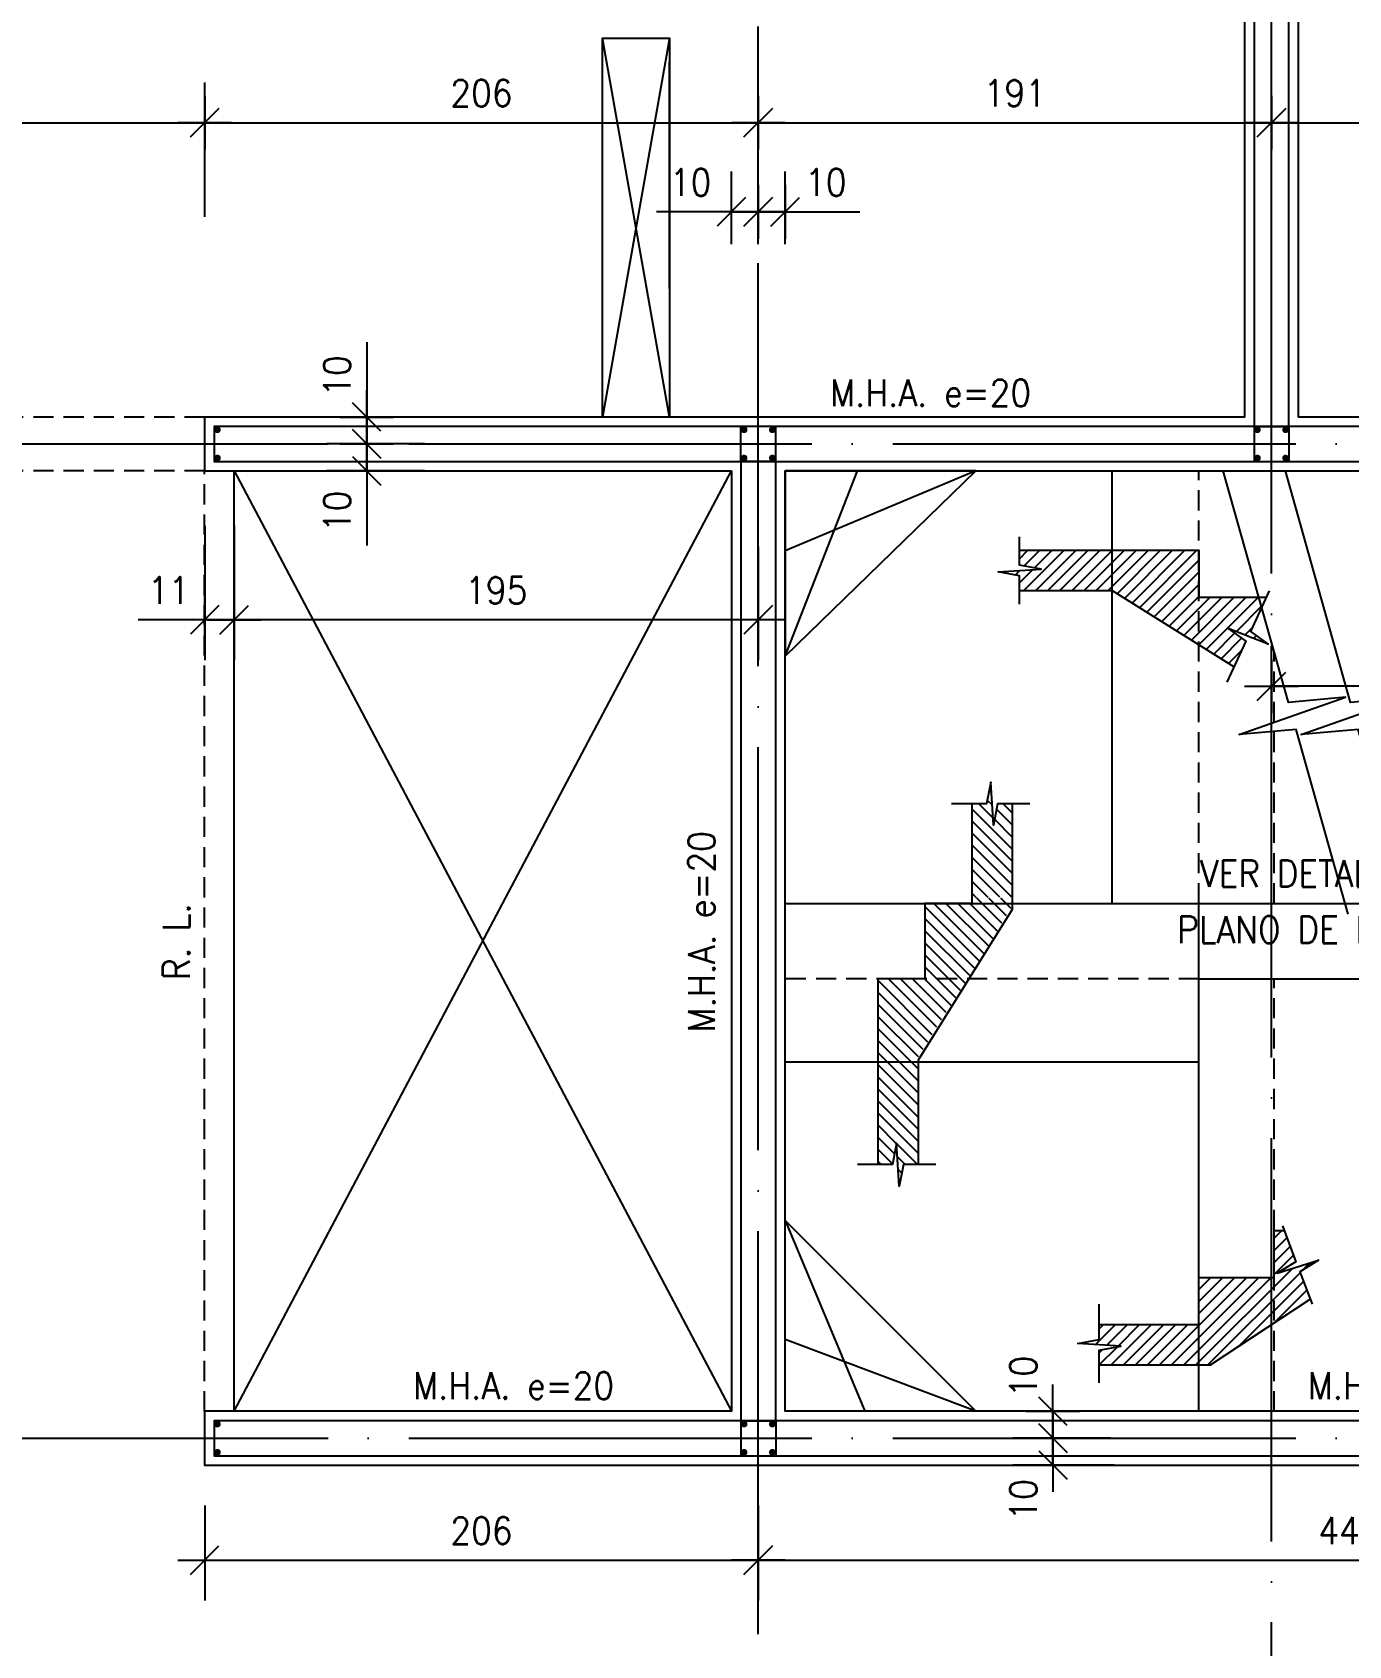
# Model space of a CAD drawing. Extents: x 2589 to 11482, y 3653 to 11529.
# Drawn here: x 5607 to 6097, y 5450 to 6051 of the extents above; entities that cross this region are included whole.
import ezdxf
from ezdxf.enums import TextEntityAlignment as Align

# ---------------------------------------------------------------- set-up
doc = ezdxf.new("R2010")
doc.units = 0
doc.header["$LTSCALE"] = 60
doc.linetypes.add('EJES', pattern=[3, 2.5, -0.25, 0, -0.25])
doc.linetypes.add('HIDDEN2', pattern=[0.1875, 0.125, -0.0625])
doc.layers.get('DEFPOINTS').update_dxf_attribs({"linetype": 'CONTINUOUS'})
for name, color, linetype in [('CAJAP', 3, 'HIDDEN2'), ('COTAS', 3, 'CONTINUOUS'), ('CRUCES', 9, 'CONTINUOUS'), ('EJES', 1, 'EJES'), ('MALLA', 1, 'CONTINUOUS'), ('MUROS', 4, 'CONTINUOUS'), ('REFUERZOS', 3, 'HIDDEN2'), ('SECCION', 1, 'CONTINUOUS'), ('SHAFT', 1, 'CONTINUOUS'), ('TEXTOS', 2, 'CONTINUOUS'), ('VIGAS', 2, 'CONTINUOUS')]:
    doc.layers.add(name, color=color, linetype=linetype)
doc.styles.add('COTAS', font='romans.shx', dxfattribs={"width": 0.9})
doc.styles.add('ROMANS', font='romans.shx', dxfattribs={"width": 0.9, "height": 10})
doc.dimstyles.new('50', dxfattribs={"dimtxt": 10, "dimasz": 1, "dimexe": 15, "dimexo": 0, "dimgap": 6, "dimtad": 1, "dimdec": 8, "dimdsep": 46, "dimtxsty": 'COTAS', "dimblk": '$COTA$', "dimcen": 0.09, "dimdle": 10, "dimclrd": 256, "dimclre": 256, "dimclrt": 2, "dimadec": 0, "dimazin": 0, "dimtfac": 1, "dimtdec": 8, "dimtmove": 0, "dimatfit": 2, "dimfxl": 35, "dimfxlon": 1, "dimtolj": 1, "dimarcsym": 0})

# ---------------------------------------------------------------- blocks, each defined once
blk = doc.blocks.new('$COTA$')
at = {"layer": 'COTAS'}
for p, q in [((0, -10), (0, 10)), ((10, 0), (-10, 0)), ((5.3, 5.3), (-5.3, -5.3))]:
    blk.add_line(p, q, dxfattribs=at)
blk = doc.blocks.new('*D24')
at = {"layer": 'COTAS', "lineweight": -2, "transparency": 16777216}
for p, q in [((5671.46, 5502.7), (5671.46, 5467.31)), ((5877.46, 5502.7), (5877.46, 5467.31)), ((5672.46, 5482.31), (5876.46, 5482.31))]:
    blk.add_line(p, q, dxfattribs=at)
at = {"layer": 'DEFPOINTS', "color": 0, "transparency": 16777216}
for p in [(5671.46, 5502.7), (5877.46, 5502.7), (5877.46, 5482.31)]:
    blk.add_point(p, dxfattribs=at)
at = {"layer": 'COTAS', "lineweight": -2, "transparency": 16777216, "rotation": 180}
blk.add_blockref('$COTA$', (5671.46, 5482.31), dxfattribs=at)
at = {"layer": 'COTAS', "lineweight": -2, "transparency": 16777216}
blk.add_blockref('$COTA$', (5877.46, 5482.31), dxfattribs=at)
at = {"layer": 'COTAS', "color": 2, "transparency": 16777216, "insert": (5774.46, 5493.31), "char_height": 10, "attachment_point": 5, "style": 'COTAS'}
blk.add_mtext('\\A1;206', dxfattribs=at)
blk = doc.blocks.new('*D34')
at = {"layer": 'COTAS', "lineweight": -2, "transparency": 16777216}
for p, q in [((5877.46, 5502.7), (5877.46, 5467.31)), ((6317.46, 5502.7), (6317.46, 5467.31)), ((5878.46, 5482.31), (6316.46, 5482.31))]:
    blk.add_line(p, q, dxfattribs=at)
at = {"layer": 'DEFPOINTS', "color": 0, "transparency": 16777216}
for p in [(5877.46, 5502.7), (6317.46, 5502.7), (6317.46, 5482.31)]:
    blk.add_point(p, dxfattribs=at)
at = {"layer": 'COTAS', "lineweight": -2, "transparency": 16777216, "rotation": 180}
blk.add_blockref('$COTA$', (5877.46, 5482.31), dxfattribs=at)
at = {"layer": 'COTAS', "lineweight": -2, "transparency": 16777216}
blk.add_blockref('$COTA$', (6317.46, 5482.31), dxfattribs=at)
at = {"layer": 'COTAS', "color": 2, "transparency": 16777216, "insert": (6097.46, 5493.31), "char_height": 10, "attachment_point": 5, "style": 'COTAS'}
blk.add_mtext('\\A1;440', dxfattribs=at)
blk = doc.blocks.new('*D62')
at = {"layer": 'COTAS', "lineweight": -2, "transparency": 16777216}
for p, q in [((5671.46, 5982.23), (5671.46, 6032.23)), ((5877.46, 5982.23), (5877.46, 6032.23)), ((5672.46, 6017.23), (5876.46, 6017.23))]:
    blk.add_line(p, q, dxfattribs=at)
at = {"layer": 'DEFPOINTS', "color": 0, "transparency": 16777216}
for p in [(5877.46, 6017.23), (5671.46, 5974.4), (5877.46, 5974.07)]:
    blk.add_point(p, dxfattribs=at)
at = {"layer": 'COTAS', "lineweight": -2, "transparency": 16777216, "rotation": 180}
blk.add_blockref('$COTA$', (5671.46, 6017.23), dxfattribs=at)
at = {"layer": 'COTAS', "lineweight": -2, "transparency": 16777216}
blk.add_blockref('$COTA$', (5877.46, 6017.23), dxfattribs=at)
at = {"layer": 'COTAS', "color": 2, "transparency": 16777216, "insert": (5774.46, 6028.23), "char_height": 10, "attachment_point": 5, "style": 'COTAS'}
blk.add_mtext('\\A1;206', dxfattribs=at)
blk = doc.blocks.new('*D63')
at = {"layer": 'COTAS', "lineweight": -2, "transparency": 16777216}
for p, q in [((5877.46, 5982.23), (5877.46, 6032.23)), ((6068.46, 5982.23), (6068.46, 6032.23)), ((5878.46, 6017.23), (6067.46, 6017.23))]:
    blk.add_line(p, q, dxfattribs=at)
at = {"layer": 'DEFPOINTS', "color": 0, "transparency": 16777216}
for p in [(6068.46, 6017.23), (6068.46, 5974.4), (5877.46, 5974.07)]:
    blk.add_point(p, dxfattribs=at)
at = {"layer": 'COTAS', "lineweight": -2, "transparency": 16777216, "rotation": 180}
blk.add_blockref('$COTA$', (5877.46, 6017.23), dxfattribs=at)
at = {"layer": 'COTAS', "lineweight": -2, "transparency": 16777216}
blk.add_blockref('$COTA$', (6068.46, 6017.23), dxfattribs=at)
at = {"layer": 'COTAS', "color": 2, "transparency": 16777216, "insert": (5972.96, 6028.23), "char_height": 10, "attachment_point": 5, "style": 'COTAS'}
blk.add_mtext('\\A1;191', dxfattribs=at)
blk = doc.blocks.new('*D64')
at = {"layer": 'COTAS', "lineweight": -2, "transparency": 16777216}
for p, q in [((6068.46, 5982.23), (6068.46, 6032.23)), ((6462.46, 5982.23), (6462.46, 6032.23)), ((6069.46, 6017.23), (6461.46, 6017.23))]:
    blk.add_line(p, q, dxfattribs=at)
at = {"layer": 'DEFPOINTS', "color": 0, "transparency": 16777216}
for p in [(6462.46, 6017.23), (6068.46, 5974.4), (6462.46, 5974.4)]:
    blk.add_point(p, dxfattribs=at)
at = {"layer": 'COTAS', "lineweight": -2, "transparency": 16777216, "rotation": 180}
blk.add_blockref('$COTA$', (6068.46, 6017.23), dxfattribs=at)
at = {"layer": 'COTAS', "lineweight": -2, "transparency": 16777216}
blk.add_blockref('$COTA$', (6462.46, 6017.23), dxfattribs=at)
at = {"layer": 'COTAS', "color": 2, "transparency": 16777216, "insert": (6265.46, 6028.23), "char_height": 10, "attachment_point": 5, "style": 'COTAS'}
blk.add_mtext('\\A1;394', dxfattribs=at)
blk = doc.blocks.new('*D120')
at = {"layer": 'COTAS', "lineweight": -2, "transparency": 16777216}
for p, q in [((5867.46, 5972.09), (5867.46, 5999.07)), ((5877.46, 5972.09), (5877.46, 5999.07)), ((5866.46, 5984.07), (5839.66, 5984.07)), ((5877.46, 5984.07), (5867.46, 5984.07)), ((5878.46, 5984.07), (5879.46, 5984.07))]:
    blk.add_line(p, q, dxfattribs=at)
at = {"layer": 'DEFPOINTS', "color": 0, "transparency": 16777216}
for p in [(5877.46, 5984.07), (5867.46, 5972.09), (5877.46, 5972.09)]:
    blk.add_point(p, dxfattribs=at)
at = {"layer": 'COTAS', "lineweight": -2, "transparency": 16777216}
blk.add_blockref('$COTA$', (5867.46, 5984.07), dxfattribs=at)
at = {"layer": 'COTAS', "lineweight": -2, "transparency": 16777216, "rotation": 180}
blk.add_blockref('$COTA$', (5877.46, 5984.07), dxfattribs=at)
at = {"layer": 'COTAS', "color": 2, "transparency": 16777216, "insert": (5852.3, 5995.07), "char_height": 10, "attachment_point": 5, "style": 'COTAS'}
blk.add_mtext('\\A1;10', dxfattribs=at)
blk = doc.blocks.new('*D123')
at = {"layer": 'COTAS', "lineweight": -2, "transparency": 16777216}
for p, q in [((5682.46, 5867.23), (5682.46, 5817.23)), ((5877.46, 5859.46), (5877.46, 5817.23)), ((5876.46, 5832.23), (5683.46, 5832.23))]:
    blk.add_line(p, q, dxfattribs=at)
at = {"layer": 'DEFPOINTS', "color": 0, "transparency": 16777216}
for p in [(5682.46, 5867.23), (5877.46, 5859.46), (5682.46, 5832.23)]:
    blk.add_point(p, dxfattribs=at)
at = {"layer": 'COTAS', "lineweight": -2, "transparency": 16777216, "rotation": 180}
blk.add_blockref('$COTA$', (5682.46, 5832.23), dxfattribs=at)
at = {"layer": 'COTAS', "lineweight": -2, "transparency": 16777216}
blk.add_blockref('$COTA$', (5877.46, 5832.23), dxfattribs=at)
at = {"layer": 'COTAS', "color": 2, "transparency": 16777216, "insert": (5779.96, 5843.23), "char_height": 10, "attachment_point": 5, "style": 'COTAS'}
blk.add_mtext('\\A1;195', dxfattribs=at)
blk = doc.blocks.new('*D124')
at = {"layer": 'COTAS', "lineweight": -2, "transparency": 16777216}
for p, q in [((5671.46, 5867.23), (5671.46, 5817.23)), ((5682.46, 5867.23), (5682.46, 5817.23)), ((5670.46, 5832.23), (5646.74, 5832.23)), ((5682.46, 5832.23), (5671.46, 5832.23)), ((5683.46, 5832.23), (5684.46, 5832.23))]:
    blk.add_line(p, q, dxfattribs=at)
at = {"layer": 'DEFPOINTS', "color": 0, "transparency": 16777216}
for p in [(5671.46, 5884.71), (5682.46, 5867.66), (5671.46, 5832.23)]:
    blk.add_point(p, dxfattribs=at)
at = {"layer": 'COTAS', "lineweight": -2, "transparency": 16777216}
blk.add_blockref('$COTA$', (5671.46, 5832.23), dxfattribs=at)
at = {"layer": 'COTAS', "lineweight": -2, "transparency": 16777216, "rotation": 180}
blk.add_blockref('$COTA$', (5682.46, 5832.23), dxfattribs=at)
at = {"layer": 'COTAS', "color": 2, "transparency": 16777216, "insert": (5658.1, 5843.23), "char_height": 10, "attachment_point": 5, "style": 'COTAS'}
blk.add_mtext('\\A1;11', dxfattribs=at)
blk = doc.blocks.new('*D125')
at = {"layer": 'COTAS', "lineweight": -2, "transparency": 16777216}
for p, q in [((5317.46, 5982.23), (5317.46, 6032.23)), ((5671.46, 5982.23), (5671.46, 6032.23)), ((5318.46, 6017.23), (5670.46, 6017.23))]:
    blk.add_line(p, q, dxfattribs=at)
at = {"layer": 'DEFPOINTS', "color": 0, "transparency": 16777216}
for p in [(5671.46, 6017.23), (5317.46, 5974.4), (5671.46, 5974.4)]:
    blk.add_point(p, dxfattribs=at)
at = {"layer": 'COTAS', "lineweight": -2, "transparency": 16777216, "rotation": 180}
blk.add_blockref('$COTA$', (5317.46, 6017.23), dxfattribs=at)
at = {"layer": 'COTAS', "lineweight": -2, "transparency": 16777216}
blk.add_blockref('$COTA$', (5671.46, 6017.23), dxfattribs=at)
at = {"layer": 'COTAS', "color": 2, "transparency": 16777216, "insert": (5494.46, 6028.23), "char_height": 10, "attachment_point": 5, "style": 'COTAS'}
blk.add_mtext('\\A1;354', dxfattribs=at)
blk = doc.blocks.new('*D171')
at = {"layer": 'COTAS', "lineweight": -2, "transparency": 16777216}
for p, q in [((5877.46, 5972.09), (5877.46, 5999.07)), ((5887.46, 5972.09), (5887.46, 5999.07)), ((5876.46, 5984.07), (5875.46, 5984.07)), ((5877.46, 5984.07), (5887.46, 5984.07)), ((5888.46, 5984.07), (5915.25, 5984.07))]:
    blk.add_line(p, q, dxfattribs=at)
at = {"layer": 'DEFPOINTS', "color": 0, "transparency": 16777216}
for p in [(5877.46, 5984.07), (5877.46, 5972.09), (5887.46, 5972.09)]:
    blk.add_point(p, dxfattribs=at)
at = {"layer": 'COTAS', "lineweight": -2, "transparency": 16777216}
blk.add_blockref('$COTA$', (5877.46, 5984.07), dxfattribs=at)
at = {"layer": 'COTAS', "lineweight": -2, "transparency": 16777216, "rotation": 180}
blk.add_blockref('$COTA$', (5887.46, 5984.07), dxfattribs=at)
at = {"layer": 'COTAS', "color": 2, "transparency": 16777216, "insert": (5902.61, 5995.07), "char_height": 10, "attachment_point": 5, "style": 'COTAS'}
blk.add_mtext('\\A1;10', dxfattribs=at)
blk = doc.blocks.new('*D176')
at = {"layer": 'COTAS', "lineweight": -2, "transparency": 16777216}
for p, q in [((6068.46, 5806.57), (6068.46, 5822.52)), ((6317.46, 5806.57), (6317.46, 5822.52)), ((6316.46, 5807.52), (6069.46, 5807.52))]:
    blk.add_line(p, q, dxfattribs=at)
at = {"layer": 'DEFPOINTS', "color": 0, "transparency": 16777216}
for p in [(6068.46, 5807.52), (6068.46, 5806.57), (6317.46, 5806.57)]:
    blk.add_point(p, dxfattribs=at)
at = {"layer": 'COTAS', "lineweight": -2, "transparency": 16777216, "rotation": 180}
blk.add_blockref('$COTA$', (6068.46, 5807.52), dxfattribs=at)
at = {"layer": 'COTAS', "lineweight": -2, "transparency": 16777216}
blk.add_blockref('$COTA$', (6317.46, 5807.52), dxfattribs=at)
at = {"layer": 'COTAS', "color": 2, "transparency": 16777216, "insert": (6192.96, 5818.52), "char_height": 10, "attachment_point": 5, "style": 'COTAS'}
blk.add_mtext('\\A1;249', dxfattribs=at)
blk = doc.blocks.new('*D191')
at = {"layer": 'COTAS', "lineweight": -2, "transparency": 16777216}
for p, q in [((5753.21, 5897.71), (5716.75, 5897.71)), ((5731.75, 5898.71), (5731.75, 5899.71)), ((5731.75, 5897.71), (5731.75, 5887.71)), ((5753.21, 5887.71), (5716.75, 5887.71)), ((5731.75, 5886.71), (5731.75, 5859.96))]:
    blk.add_line(p, q, dxfattribs=at)
at = {"layer": 'DEFPOINTS', "color": 0, "transparency": 16777216}
for p in [(5731.75, 5897.71), (5753.21, 5897.71), (5753.21, 5887.71)]:
    blk.add_point(p, dxfattribs=at)
at = {"layer": 'COTAS', "lineweight": -2, "transparency": 16777216}
for p, rotation in [((5731.75, 5897.71), 270), ((5731.75, 5887.71), 90)]:
    blk.add_blockref('$COTA$', p, dxfattribs=dict(at, rotation=rotation))
at = {"layer": 'COTAS', "color": 2, "transparency": 16777216, "insert": (5720.75, 5872.61), "char_height": 10, "attachment_point": 5, "rotation": 90, "style": 'COTAS'}
blk.add_mtext('\\A1;10', dxfattribs=at)
blk = doc.blocks.new('*D192')
at = {"layer": 'COTAS', "lineweight": -2, "transparency": 16777216}
for p, q in [((5731.75, 5935.63), (5731.75, 5907.71)), ((5731.75, 5908.71), (5731.75, 5909.71)), ((5754.56, 5907.71), (5716.75, 5907.71)), ((5731.75, 5897.71), (5731.75, 5907.71)), ((5731.75, 5897.71), (5731.75, 5907.71)), ((5753.21, 5897.71), (5716.75, 5897.71)), ((5731.75, 5896.71), (5731.75, 5895.71))]:
    blk.add_line(p, q, dxfattribs=at)
at = {"layer": 'DEFPOINTS', "color": 0, "transparency": 16777216}
for p in [(5731.75, 5907.71), (5754.56, 5907.71), (5753.21, 5897.71)]:
    blk.add_point(p, dxfattribs=at)
at = {"layer": 'COTAS', "lineweight": -2, "transparency": 16777216}
for p, rotation in [((5731.75, 5907.71), 270), ((5731.75, 5897.71), 90)]:
    blk.add_blockref('$COTA$', p, dxfattribs=dict(at, rotation=rotation))
at = {"layer": 'COTAS', "color": 2, "transparency": 16777216, "insert": (5720.75, 5922.99), "char_height": 10, "attachment_point": 5, "rotation": 90, "style": 'COTAS'}
blk.add_mtext('\\A1;10', dxfattribs=at)
blk = doc.blocks.new('*D193')
at = {"layer": 'COTAS', "lineweight": -2, "transparency": 16777216}
for p, q in [((6009.96, 5537.71), (5972.14, 5537.71)), ((5987.14, 5538.71), (5987.14, 5539.71)), ((5987.14, 5527.71), (5987.14, 5537.71)), ((6008.6, 5527.71), (5972.14, 5527.71)), ((5987.14, 5526.71), (5987.14, 5525.71))]:
    blk.add_line(p, q, dxfattribs=at)
at = {"layer": 'DEFPOINTS', "color": 0, "transparency": 16777216}
for p in [(5987.14, 5537.71), (6009.96, 5537.71), (6008.6, 5527.71)]:
    blk.add_point(p, dxfattribs=at)
at = {"layer": 'COTAS', "lineweight": -2, "transparency": 16777216}
for p, rotation in [((5987.14, 5537.71), 270), ((5987.14, 5527.71), 90)]:
    blk.add_blockref('$COTA$', p, dxfattribs=dict(at, rotation=rotation))
at = {"layer": 'COTAS', "color": 2, "transparency": 16777216, "insert": (5976.14, 5550.64), "char_height": 10, "attachment_point": 5, "rotation": 90, "style": 'COTAS'}
blk.add_mtext('\\A1;10', dxfattribs=at)
blk = doc.blocks.new('*D194')
at = {"layer": 'COTAS', "lineweight": -2, "transparency": 16777216}
for p, q in [((6008.6, 5527.71), (5972.14, 5527.71)), ((5987.14, 5528.71), (5987.14, 5529.71)), ((5987.14, 5527.71), (5987.14, 5517.71)), ((6009.96, 5517.71), (5972.14, 5517.71)), ((5987.14, 5516.71), (5987.14, 5515.71))]:
    blk.add_line(p, q, dxfattribs=at)
at = {"layer": 'DEFPOINTS', "color": 0, "transparency": 16777216}
for p in [(6008.6, 5527.71), (5987.14, 5517.71), (6009.96, 5517.71)]:
    blk.add_point(p, dxfattribs=at)
at = {"layer": 'COTAS', "lineweight": -2, "transparency": 16777216}
for p, rotation in [((5987.14, 5527.71), 270), ((5987.14, 5517.71), 90)]:
    blk.add_blockref('$COTA$', p, dxfattribs=dict(at, rotation=rotation))
at = {"layer": 'COTAS', "color": 2, "transparency": 16777216, "insert": (5976.14, 5504.77), "char_height": 10, "attachment_point": 5, "rotation": 90, "style": 'COTAS'}
blk.add_mtext('\\A1;10', dxfattribs=at)

msp = doc.modelspace()

# ---------------------------------------------------------------- hatches: boundary and pattern name
at = {"layer": 'SECCION'}
h = msp.add_hatch(dxfattribs=at)
h.set_pattern_fill('ANSI31', color=9)
h.set_pattern_definition([(45, (-114726.9315, -71005.0008), (-2.24506403, 2.24506403), [])])
h.paths.add_polyline_path([(6009.15391292, 5843.11697482), (6009.15391292, 5858.11697482), (6041.45585631, 5858.11697482), (6041.45585631, 5822.92826019)])
h.paths.add_polyline_path([(5974.68267339, 5852.61697482), (5974.68267339, 5858.11697482), (6009.15391292, 5858.11697482), (6009.15391292, 5843.11697482), (5974.68267339, 5843.11697482), (5974.68267339, 5848.61697482), (5966.68267339, 5850.11697482), (5982.68267339, 5851.11697482)])
h.paths.add_polyline_path([(6066.49854055, 5840.61697482), (6060.59057828, 5827.89003778), (6067.21528044, 5823.16105045), (6052.28165903, 5828.99088334), (6058.9063612, 5824.261896), (6054.50214493, 5814.77432981), (6041.45585631, 5822.92826019), (6041.45585631, 5840.61697482)])
h = msp.add_hatch(dxfattribs=at)
h.set_pattern_fill('ANSI31', color=9, angle=270)
h.set_pattern_definition([(315, (10687.605, 11430.4138), (2.245064, 2.245064), [])])
h.paths.add_polyline_path([(5936.95870843, 5629.53691925), (5931.45870843, 5629.53691925), (5929.95870843, 5621.53691925), (5928.95870843, 5637.53691925), (5927.45870843, 5629.53691925), (5921.95870843, 5629.53691925), (5921.95870843, 5667.70691493), (5936.95870843, 5667.70691493)])
h.paths.add_polyline_path([(5936.95870843, 5669.40497154), (5936.95870843, 5667.70691493), (5921.95870843, 5667.70691493), (5921.95870843, 5698.70691493), (5939.45870843, 5698.70691493), (5955.27242306, 5698.70691493)])
h.paths.add_polyline_path([(5956.95870843, 5728.70691493), (5956.95870843, 5726.70691493), (5939.45870843, 5726.70691493), (5939.45870843, 5698.70691493), (5955.27242306, 5698.70691493), (5971.95870843, 5725.40497154), (5971.95870843, 5729.20691493), (5957.28904164, 5728.70691493)])
h.paths.add_polyline_path([(5962.45870843, 5763.81296842), (5956.95870843, 5763.81296842), (5956.95870843, 5728.70691493), (5971.95870843, 5728.70691493), (5971.95870843, 5763.81296842), (5966.45870843, 5763.81296842), (5964.95870843, 5755.81296842), (5963.95870843, 5771.81296842)])
h = msp.add_hatch(dxfattribs=at)
h.set_pattern_fill('ANSI31', color=9)
h.set_pattern_definition([(45, (-3437.47, -1215.2493), (-2.245064, 2.245064), [])])
h.paths.add_polyline_path([(6082.87911646, 5579.40839652), (6078.98755644, 5589.65913399), (6085.93434413, 5593.90084837), (6070.62108372, 5589.1570044), (6077.56787141, 5593.39871878), (6073.17970156, 5604.95757355), (6069.45585631, 5604.95757355), (6069.45585631, 5587.45757355), (6041.45585631, 5587.45757355), (6041.45585631, 5569.95757355), (6004.34980282, 5569.95757355), (6004.34980282, 5564.45757355), (5996.34980282, 5562.95757355), (6012.34980282, 5561.95757355), (6004.34980282, 5560.45757355), (6004.34980282, 5554.95757355), (6045.75779971, 5554.95757355)])

# ---------------------------------------------------------------- linework, layer by layer
at = {"layer": 'CAJAP'}
for p, q in [((6041.45585631, 5726.70691493), (6041.45585631, 5887.70691493)), ((6069.45585631, 5726.70691493), (6069.45585631, 5820.39690654)), ((6041.45585631, 5698.70691493), (5887.45585631, 5698.70691493)), ((6069.45585631, 5537.70691493), (6069.45585631, 5698.70691493))]:
    msp.add_line(p, q, dxfattribs=at)
at = {"layer": 'CRUCES'}
for p, q in [((5844.45585631, 6048.70691493), (5819.45585631, 5907.70691493)), ((5844.45585631, 5907.70691493), (5819.45585631, 6048.70691493)), ((5682.45585631, 5537.70691493), (5867.45585631, 5887.70691493)), ((5682.45585631, 5887.70691493), (5867.45585631, 5537.70691493)), ((5887.45585631, 5818.70691493), (5914.35547119, 5887.70691493)), ((5958.45585631, 5887.70691493), (5887.45585631, 5857.95397561)), ((5887.45585631, 5608.70691493), (5917.15822228, 5537.70691493)), ((5958.45585631, 5537.70691493), (5887.45585631, 5564.42585421))]:
    msp.add_line(p, q, dxfattribs=at)
for points in [[(6096.9369058, 5722.72899131), (6077.59798034, 5791.45971915), (6056.3983248, 5789.56938681), (6095.96460089, 5803.4186852), (6074.76494535, 5801.52835286), (6050.516682, 5887.70691493)], [(6120.02688532, 5722.72899131), (6100.68795985, 5791.45971915), (6079.48830431, 5789.56938681), (6119.05458041, 5803.4186852), (6097.85492486, 5801.52835286), (6073.60666152, 5887.70691493)]]:
    msp.add_lwpolyline(points, dxfattribs=at)
at = {"layer": 'EJES'}
for points in [[(6068.45585631, 4408.70691493), (6068.45585631, 6873.70691493)], [(5877.45585631, 5454.78368837), (5877.45585631, 6053.0765561)], [(3946.45585631, 5897.70691493), (7047.45585631, 5897.70691493)], [(3946.45585631, 5527.70691493), (7047.45585631, 5527.70691493)]]:
    msp.add_lwpolyline(points, dxfattribs=at)
at = {"layer": 'MALLA'}
for p, q in [((5870.95585631, 5891.20691493), (5870.95585631, 5904.20691493)), ((5883.95585631, 5891.20691493), (5883.95585631, 5904.20691493)), ((6074.95585631, 5904.20691493), (6061.95585631, 5904.20691493)), ((6061.95585631, 5904.20691493), (6074.95585631, 5904.20691493)), ((6061.95585631, 5904.20691493), (6061.95585631, 5891.20691493)), ((6074.95585631, 5904.20691493), (6074.95585631, 5891.20691493)), ((5870.95585631, 5891.20691493), (5883.95585631, 5891.20691493)), ((5883.95585631, 5891.20691493), (5870.95585631, 5891.20691493)), ((5870.95585631, 5534.20691493), (5883.95585631, 5534.20691493)), ((5870.95585631, 5534.20691493), (5870.95585631, 5521.20691493)), ((5883.95585631, 5534.20691493), (5870.95585631, 5534.20691493)), ((5883.95585631, 5534.20691493), (5883.95585631, 5521.20691493))]:
    msp.add_line(p, q, dxfattribs=at)
msp.add_lwpolyline([(5870.95585631, 5891.20691493), (5870.95585631, 5534.20691493), (5674.95585631, 5534.20691493), (5674.95585631, 5521.20691493), (6323.95585631, 5521.20691493), (6323.95585631, 5774.20691493), (6310.95585631, 5774.20691493), (6310.95585631, 5534.20691493), (5883.95585631, 5534.20691493), (5883.95585631, 5891.20691493), (6458.95585631, 5891.20691493), (6458.95585631, 5904.20691493), (6074.95585631, 5904.20691493), (6074.95585631, 6425.20691493), (6061.95585631, 6425.20691493), (6061.95585631, 5904.20691493), (5674.95585631, 5904.20691493), (5674.95585631, 5891.20691493)], close=True, dxfattribs=at)
for points in [[(5675.58085631, 5902.95691493, 1.25, 1.25, -1), (5676.83085631, 5902.95691493, 1.25, 1.25, -1)], [(5871.58085631, 5902.95691493, 1.25, 1.25, -1), (5872.83085631, 5902.95691493, 1.25, 1.25, -1)], [(5882.08085631, 5902.95691493, 1.25, 1.25, -1), (5883.33085631, 5902.95691493, 1.25, 1.25, -1)], [(6062.58085631, 5902.95691493, 1.25, 1.25, -1), (6063.83085631, 5902.95691493, 1.25, 1.25, -1)], [(6062.58085631, 5902.95691493, 1.25, 1.25, -1), (6063.83085631, 5902.95691493, 1.25, 1.25, -1)], [(6073.08085631, 5902.95691493, 1.25, 1.25, -1), (6074.33085631, 5902.95691493, 1.25, 1.25, -1)], [(6073.08085631, 5902.95691493, 1.25, 1.25, -1), (6074.33085631, 5902.95691493, 1.25, 1.25, -1)], [(5675.58085631, 5892.45691493, 1.25, 1.25, -1), (5676.83085631, 5892.45691493, 1.25, 1.25, -1)], [(5871.58085631, 5892.45691493, 1.25, 1.25, -1), (5872.83085631, 5892.45691493, 1.25, 1.25, -1)], [(5871.58085631, 5892.45691493, 1.25, 1.25, -1), (5872.83085631, 5892.45691493, 1.25, 1.25, -1)], [(5882.08085631, 5892.45691493, 1.25, 1.25, -1), (5883.33085631, 5892.45691493, 1.25, 1.25, -1)], [(5882.08085631, 5892.45691493, 1.25, 1.25, -1), (5883.33085631, 5892.45691493, 1.25, 1.25, -1)], [(6062.58085631, 5892.45691493, 1.25, 1.25, -1), (6063.83085631, 5892.45691493, 1.25, 1.25, -1)], [(6073.08085631, 5892.45691493, 1.25, 1.25, -1), (6074.33085631, 5892.45691493, 1.25, 1.25, -1)], [(5675.58085631, 5532.95691493, 1.25, 1.25, -1), (5676.83085631, 5532.95691493, 1.25, 1.25, -1)], [(5871.58085631, 5532.95691493, 1.25, 1.25, -1), (5872.83085631, 5532.95691493, 1.25, 1.25, -1)], [(5871.58085631, 5532.95691493, 1.25, 1.25, -1), (5872.83085631, 5532.95691493, 1.25, 1.25, -1)], [(5882.08085631, 5532.95691493, 1.25, 1.25, -1), (5883.33085631, 5532.95691493, 1.25, 1.25, -1)], [(5882.08085631, 5532.95691493, 1.25, 1.25, -1), (5883.33085631, 5532.95691493, 1.25, 1.25, -1)], [(5675.58085631, 5522.45691493, 1.25, 1.25, -1), (5676.83085631, 5522.45691493, 1.25, 1.25, -1)], [(5871.58085631, 5522.45691493, 1.25, 1.25, -1), (5872.83085631, 5522.45691493, 1.25, 1.25, -1)], [(5882.08085631, 5522.45691493, 1.25, 1.25, -1), (5883.33085631, 5522.45691493, 1.25, 1.25, -1)]]:
    msp.add_lwpolyline(points, format="xyseb", close=True, dxfattribs=at)
at = {"layer": 'MUROS'}
msp.add_lwpolyline([(5867.45585631, 5887.70691493), (5867.45585631, 5537.70691493), (5671.45585631, 5537.70691493), (5671.45585631, 5517.70691493), (6327.45585631, 5517.70691493), (6327.45585631, 5777.70691493), (6307.45585631, 5777.70691493), (6307.45585631, 5537.70691493), (5887.45585631, 5537.70691493), (5887.45585631, 5887.70691493), (6462.45585631, 5887.70691493), (6462.45585631, 5907.70691493), (6078.45585631, 5907.70691493), (6078.45585631, 6428.70691493), (6058.45585631, 6428.70691493), (6058.45585631, 5907.70691493), (5671.45585631, 5907.70691493), (5671.45585631, 5887.70691493)], close=True, dxfattribs=at)
at = {"layer": 'REFUERZOS'}
for p, q in [((5671.45585631, 5907.70691493), (5317.45585631, 5907.70691493)), ((5671.45585631, 5887.70691493), (5317.45585631, 5887.70691493)), ((5671.45585631, 5537.70691493), (5671.45585631, 5887.70691493))]:
    msp.add_line(p, q, dxfattribs=at)
at = {"layer": 'SECCION', "color": 9}
for points in [[(5974.68267339, 5838.11697482), (5974.68267339, 5848.61697482), (5966.68267339, 5850.11697482), (5982.68267339, 5851.11697482), (5974.68267339, 5852.61697482), (5974.68267339, 5863.11697482)], [(6067.63971932, 5843.07530302), (6060.59057828, 5827.89003778), (6067.21528044, 5823.16105045), (6052.28165903, 5828.99088334), (6058.9063612, 5824.261896), (6051.85722016, 5809.07663076)], [(5978.5486926, 5763.81296842), (5966.45870843, 5763.81296842), (5964.95870843, 5755.81296842), (5963.95870843, 5771.81296842), (5962.45870843, 5763.81296842), (5949.36047682, 5763.81296842)], [(5943.5486926, 5629.53691925), (5931.45870843, 5629.53691925), (5929.95870843, 5621.53691925), (5928.95870843, 5637.53691925), (5927.45870843, 5629.53691925), (5914.36047682, 5629.53691925)], [(6072.52520471, 5606.68158021), (6077.56787141, 5593.39871878), (6070.62108372, 5589.1570044), (6085.93434413, 5593.90084837), (6078.98755644, 5589.65913399), (6083.58154978, 5577.55812067)], [(6004.34980282, 5548.36758938), (6004.34980282, 5560.45757355), (6012.34980282, 5561.95757355), (5996.34980282, 5562.95757355), (6004.34980282, 5564.45757355), (6004.34980282, 5577.55580516)]]:
    msp.add_lwpolyline(points, dxfattribs=at)
at = {"layer": 'SECCION'}
for points in [[(5974.68267339, 5858.11697482), (6041.45585631, 5858.11697482), (6041.45585631, 5840.61697482), (6066.49854055, 5840.61697482)], [(5974.68267339, 5843.11697482), (6009.15391292, 5843.11697482), (6054.50214493, 5814.77432981)], [(5956.95870843, 5763.81296842), (5956.95870843, 5726.70691493), (5939.45870843, 5726.70691493), (5939.45870843, 5698.70691493), (5921.95870843, 5698.70691493), (5921.95870843, 5629.53691925)], [(5971.95870843, 5763.81296842), (5971.95870843, 5724.40497154), (5936.95870843, 5668.40497154), (5936.95870843, 5629.53691925)], [(6004.34980282, 5569.95757355), (6041.45585631, 5569.95757355), (6041.45585631, 5587.45757355), (6069.45585631, 5587.45757355), (6069.45585631, 5604.95757355), (6073.17970156, 5604.95757355)], [(6004.34980282, 5554.95757355), (6045.75779971, 5554.95757355), (6082.87911646, 5579.40839652)]]:
    msp.add_lwpolyline(points, dxfattribs=at)
at = {"layer": 'SHAFT'}
msp.add_line((5844.45585631, 5955.59239478), (5844.45585631, 6039.84828894), dxfattribs=at)
for points in [[(5844.45585631, 5907.70691493), (5819.45585631, 5907.70691493), (5819.45585631, 6048.70691493), (5844.45585631, 6048.70691493)], [(5887.45585631, 5887.70691493), (5887.45585631, 5818.70691493), (5958.45585631, 5887.70691493)], [(5887.45585631, 5537.70691493), (5887.45585631, 5608.70691493), (5958.45585631, 5537.70691493)]]:
    msp.add_lwpolyline(points, close=True, dxfattribs=at)
at = {"layer": 'VIGAS'}
for p, q in [((5682.45585631, 5537.70691493), (5682.45585631, 5887.70691493)), ((6009.15391292, 5726.70691493), (6009.15391292, 5887.70691493)), ((5887.45585631, 5726.70691493), (6041.45585631, 5726.70691493)), ((6041.45585631, 5726.70691493), (6153.45585631, 5726.70691493)), ((6041.45585631, 5698.70691493), (6041.45585631, 5726.70691493)), ((6041.45585631, 5537.70691493), (6041.45585631, 5698.70691493)), ((6041.45585631, 5698.70691493), (6153.45585631, 5698.70691493)), ((5887.45585631, 5667.70691493), (6041.45585631, 5667.70691493))]:
    msp.add_line(p, q, dxfattribs=at)

# ---------------------------------------------------------------- texts
at = {"layer": 'TEXTOS', "style": 'ROMANS', "width": 0.9}
for s, p in [('M.H.A. e=20', (5941.59252502, 5916.70691493)), ('VER DETALLE  ', (6086.74570664, 5737.868012)), (' PLANO DE ESCALERA', (6092.92107738, 5716.98119852)), ('M.H.A. e=20', (5786.42357644, 5547.24799944)), ('M.H.A. e=20', (6119.36834038, 5547.24799944))]:
    msp.add_text(s, height=10, dxfattribs=at).set_placement(p, align=Align.MIDDLE)
for s, p in [('M.H.A. e=20', (5856.35276271, 5716.20691493)), ('R. L.', (5660.9478576, 5712.50937369))]:
    msp.add_text(s, height=10, rotation=90, dxfattribs=at).set_placement(p, align=Align.MIDDLE)

# ---------------------------------------------------------------- dimensions: what is measured, and where the dimension line sits
at = {"layer": 'COTAS'}
for base, p1, p2, picture, middle in [((5671.4558563143, 6017.2344090487), (5317.4558563143, 5974.397539949), (5671.4558563143, 5974.397539949), '*D125', (5494.4558563143, 6028.2344090487)), ((6068.4558563143, 5807.5242157274), (6317.4558563143, 5806.5731736584), (6068.4558563143, 5806.5731736584), '*D176', (6192.9558563143, 5818.5242157274)), ((5877.4558563143, 5482.3140779165), (5671.4558563143, 5502.6974964591), (5877.4558563143, 5502.6974964591), '*D24', (5774.4558563143, 5493.3140779165))]:
    dim = msp.add_linear_dim(base=base, p1=p1, p2=p2, dimstyle='50', dxfattribs=at)
    dim.commit()
    dim.dimension.update_dxf_attribs({"geometry": picture, "text_midpoint": middle})
for base, p1, p2, picture, middle in [((5877.4558563143, 6017.2344090487), (5671.4558563143, 5974.397539949), (5877.4558563143, 5974.0705020659), '*D62', (5774.4558563143, 6028.2344090487)), ((6068.4558563143, 6017.2344090487), (5877.4558563143, 5974.0705020659), (6068.4558563143, 5974.397539949), '*D63', (5972.9558563143, 6028.2344090487)), ((6462.4558563143, 6017.2344090487), (6068.4558563143, 5974.397539949), (6462.4558563143, 5974.397539949), '*D64', (6265.4558563143, 6028.2344090487)), ((6317.4558563143, 5482.3140779165), (5877.4558563143, 5502.6974964591), (6317.4558563143, 5502.6974964591), '*D34', (6097.4558563143, 5493.3140779165))]:
    dim = msp.add_linear_dim(base=base, p1=p1, p2=p2, dimstyle='50', override={"dimtmove": 1}, dxfattribs=at)
    dim.commit()
    dim.dimension.update_dxf_attribs({"geometry": picture, "text_midpoint": middle})
dim = msp.add_linear_dim(base=(5877.4558563143, 5984.0705020659), p1=(5867.4558563143, 5972.0853792356), p2=(5877.4558563143, 5972.0853792356), dimstyle='50', dxfattribs=at)
dim.commit()
dim.dimension.update_dxf_attribs({"geometry": '*D120', "text_midpoint": (5852.3003186051, 5984.0705020659), "dimtype": 160})
for base, p1, p2, angle, picture, middle in [((5877.4558563143, 5984.0705020659), (5887.4558563143, 5972.0853792356), (5877.4558563143, 5972.0853792356), 180, '*D171', (5902.6113940236, 5984.0705020659)), ((5731.7494128792, 5897.7069149326), (5753.2059114208, 5887.7069149326), (5753.2059114208, 5897.7069149326), 90, '*D191', (5731.7494128792, 5872.6074060902))]:
    dim = msp.add_linear_dim(base=base, p1=p1, p2=p2, angle=angle, dimstyle='50', dxfattribs=at)
    dim.commit()
    dim.dimension.update_dxf_attribs({"geometry": picture, "text_midpoint": middle, "dimtype": 160})
for base, p1, p2, angle, picture, middle in [((5731.7494128792, 5907.7069149326), (5753.2059114208, 5897.7069149326), (5754.5636989909, 5907.7069149326), 90, '*D192', (5731.7494128792, 5922.9858342122)), ((5987.1441484822, 5537.7069149326), (6008.6006470238, 5527.7069149326), (6009.9584345939, 5537.7069149326), 90, '*D193', (5987.1441484822, 5550.6419267935)), ((5987.1441484822, 5517.7069149326), (6008.6006470238, 5527.7069149326), (6009.9584345939, 5517.7069149326), 270, '*D194', (5987.1441484822, 5504.7719030716))]:
    dim = msp.add_linear_dim(base=base, p1=p1, p2=p2, angle=angle, dimstyle='50', override={"dimtmove": 1}, dxfattribs=at)
    dim.commit()
    dim.dimension.update_dxf_attribs({"geometry": picture, "text_midpoint": middle, "dimtype": 160})
for base, p1, p2, picture, middle in [((5671.4558563143, 5832.2292924502), (5682.4558563143, 5867.660187978), (5671.4558563143, 5884.7069149326), '*D124', (5658.0987134572, 5843.2292924502)), ((5682.4558563143, 5832.2292924502), (5877.4558563143, 5859.4633918421), (5682.4558563143, 5867.2292924502), '*D123', (5779.9558563143, 5843.2292924502))]:
    dim = msp.add_linear_dim(base=base, p1=p1, p2=p2, angle=180, dimstyle='50', dxfattribs=at)
    dim.commit()
    dim.dimension.update_dxf_attribs({"geometry": picture, "text_midpoint": middle})

doc.saveas('drawing.dxf')
